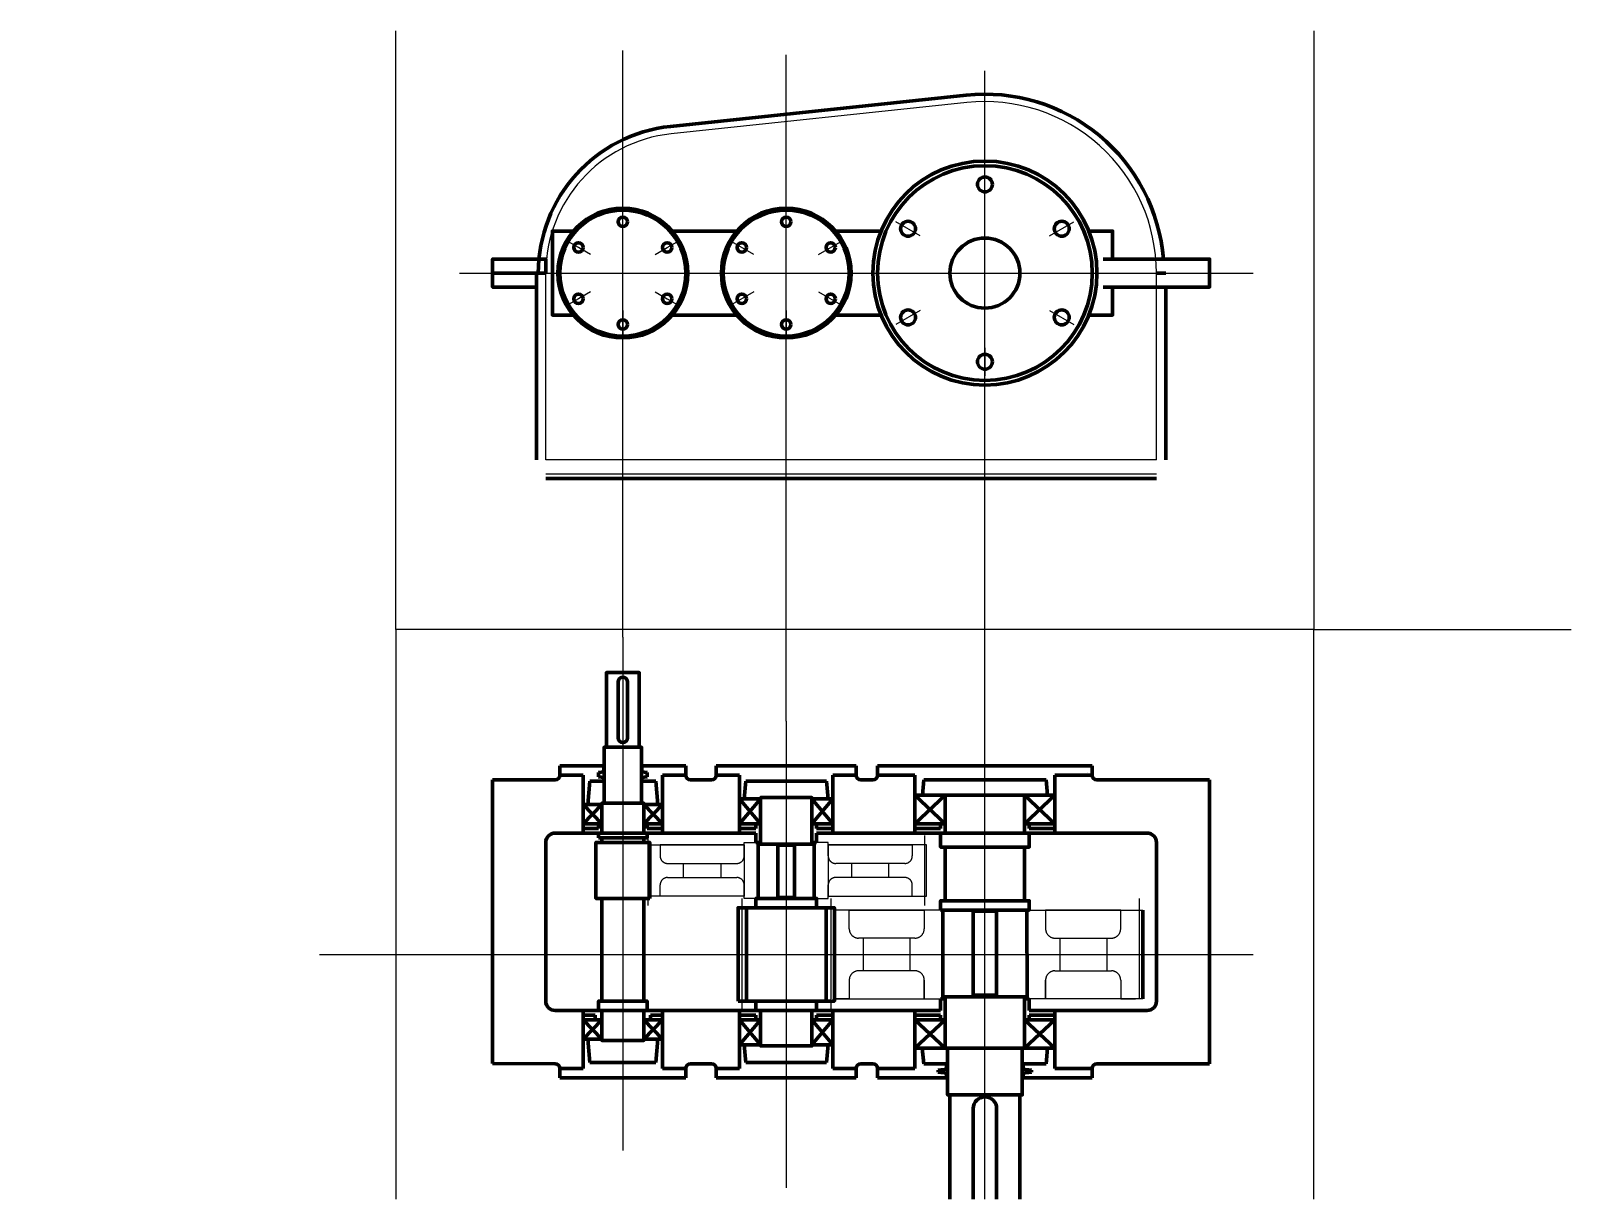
# Paper-space layout '布局1' of a CAD drawing. Header units: millimetres. Extents: x 26 to 231, y 20 to 176.
# The model-space entities are those that its viewports show. They can reach past a viewport. Long polylines and large blocks are cut down to what shows.
import ezdxf

# ---------------------------------------------------------------- set-up
doc = ezdxf.new("R2010")
doc.units = ezdxf.units.MM
doc.linetypes.add('ACAD_ISO02W100', pattern=[15, 12, -3])
doc.linetypes.add('ACAD_ISO04W100', pattern=[30, 24, -3, 0, -3])
for name, color, linetype in [('center line', 7, 'ACAD_ISO04W100'), ('hint', 7, 'ACAD_ISO02W100'), ('ref layer', 7, 'Continuous')]:
    doc.layers.add(name, color=color, linetype=linetype)
doc.layers.add('keep out', color=6, linetype='Continuous', lineweight=25)
doc.layers.add('outline', color=7, linetype='Continuous', lineweight=70)
doc.layers.get('ref layer').off()

# ---------------------------------------------------------------- blocks, each defined once
blk = doc.blocks.new('*U19')
at = {"layer": 'center line'}
for p, q in [((0, 15), (0, 0)), ((0, 0), (0, -15))]:
    blk.add_line(p, q, dxfattribs=at)
at = {"layer": 'outline'}
blk.add_circle((0, 0), 5, dxfattribs=at)
blk = doc.blocks.new('*U20')
at = {"layer": 'center line', "color": 0, "linetype": 'ByBlock', "lineweight": -2, "transparency": 16777216}
for p, rotation in [((-175, 785), 180), ((-222.6, 757.5), 240), ((-127.4, 757.5), 120), ((-222.6, 702.5), 299.9999999999999), ((-127.4, 702.5), 59.99999999999997)]:
    blk.add_blockref('*U19', p, dxfattribs=dict(at, rotation=rotation))
blk.add_blockref('*U19', (-175, 675), dxfattribs=at)
blk = doc.blocks.new('*U21')
at = {"layer": 'center line'}
blk.add_line((0, 15), (0, -15), dxfattribs=at)
at = {"layer": 'outline'}
blk.add_circle((0, 0), 5, dxfattribs=at)
blk = doc.blocks.new('*U22')
at = {"layer": 'center line', "color": 0, "linetype": 'ByBlock', "lineweight": -2, "transparency": 16777216}
for p, rotation in [((0, 785), 180), ((-47.6, 757.5), 240), ((47.6, 757.5), 120), ((-47.6, 702.5), 299.9999999999999), ((47.6, 702.5), 59.99999999999997)]:
    blk.add_blockref('*U21', p, dxfattribs=dict(at, rotation=rotation))
blk.add_blockref('*U21', (0, 675), dxfattribs=at)
blk = doc.blocks.new('*U23')
at = {"layer": 'center line'}
blk.add_line((0, 15), (0, -15), dxfattribs=at)
at = {"layer": 'outline'}
blk.add_circle((0, 0), 8, dxfattribs=at)
blk = doc.blocks.new('*U24')
at = {"layer": 'center line', "color": 0, "linetype": 'ByBlock', "lineweight": -2, "transparency": 16777216}
for p, rotation in [((212.8, 825), 180), ((130.5, 777.5), 240), ((295.1, 777.5), 120), ((130.5, 682.5), 299.9999999999999), ((295.1, 682.5), 59.99999999999997)]:
    blk.add_blockref('*U23', p, dxfattribs=dict(at, rotation=rotation))
blk.add_blockref('*U23', (212.8, 635), dxfattribs=at)

msp = doc.modelspace()

# ---------------------------------------------------------------- linework, layer by layer
at = {"layer": 'center line'}
for p, q in [((-175, 340), (-175, 968.3)), ((0, 250), (0, 964)), ((212.8, 280), (212.8, 946.8)), ((-350, 730), (500, 730)), ((-175, 340), (-175, -210)), ((212.8, -270), (212.8, 280)), ((0, 250), (0, 0)), ((-148.1, 127.5), (-148.1, 62.5)), ((148.1, 127.5), (148.1, 62.5)), ((-148.1, 62.5), (-148.1, 52.5)), ((-47.6, 60), (-47.6, -60)), ((47.6, 60), (47.6, 0)), ((148.1, 62.5), (148.1, 52.5)), ((378.1, 60), (378.1, 0)), ((82.5, 17.5), (82.5, -17.5)), ((132.5, 17.5), (132.5, -17.5)), ((293.2, 17.5), (293.2, -17.5)), ((343.2, 17.5), (343.2, -17.5)), ((-500, 0), (0, 0)), ((0, 0), (500, 0)), ((0, 0), (0, -250)), ((47.6, -50), (47.6, -60))]:
    msp.add_line(p, q, dxfattribs=at)
for points in [[(-146.1, 117.5), (-45, 117.5), (-45, 62.5), (-146.1, 62.5)], [(-45, 105.5), (-45, 120), (-30, 120), (-30, 60), (-45, 60), (-45, 74.5)], [(45, 105.5), (45, 120), (30, 120), (30, 60), (45, 60), (45, 74.5)], [(-110, 82.5), (-110, 97.5), (-70, 97.5), (-70, 82.5)], [(110, 82.5), (110, 97.5), (70, 97.5), (70, 82.5)], [(47.6, 47.5), (47.5, 47.5)], [(51.6, -47.5), (168, -47.5), (167.8, 47.5), (51.6, 47.5)], [(147.8, -27.5), (147.8, -47.5), (167.9, -47.5), (167.9, 47.5), (147.8, 47.5), (147.8, 27.5)], [(382.1, -47.5), (257.6, -47.5), (257.8, 47.5), (382.1, 47.5)], [(277.8, -27.5), (277.8, -47.5), (257.7, -47.5), (257.7, 47.5), (277.8, 47.5), (277.8, 27.5)], [(47.6, 0), (47.7, -47.5)], [(378.1, 0), (378, -47.5)], [(47.6, -47.5), (47.5, -47.5)]]:
    msp.add_lwpolyline(points, dxfattribs=at)
for points in [[(-70, 97.5), (-53, 97.5, 0.414214), (-45, 105.5), (-45, 117.5), (-135, 117.5), (-135, 105.5, 0.414214), (-127, 97.5), (-110, 97.5)], [(70, 97.5), (53, 97.5, -0.414214), (45, 105.5), (45, 117.5), (135, 117.5), (135, 105.5, -0.414214), (127, 97.5), (110, 97.5)], [(67.5, -47.5), (147.8, -47.5), (147.8, -27.5, 0.414214), (137.8, -17.5), (77.5, -17.5, 0.414214), (67.5, -27.5), (67.5, -47.5), (51.6, -47.5)], [(358.2, -47.5), (277.8, -47.5), (277.8, -27.5, -0.414214), (287.8, -17.5), (348.2, -17.5, -0.414214), (358.2, -27.5), (358.2, -47.5), (374.1, -47.5)]]:
    msp.add_lwpolyline(points, format="xyb", dxfattribs=at)
msp.add_lwpolyline([(45, 62.5), (150.1, 62.5), (150.1, 117.5), (45, 117.5)], close=True, dxfattribs=at)
for points in [[(-45, 62.5), (-135, 62.5), (-135, 74.5, -0.414214), (-127, 82.5), (-53, 82.5, -0.414214), (-45, 74.5)], [(45, 62.5), (135, 62.5), (135, 74.5, 0.414214), (127, 82.5), (53, 82.5, 0.414214), (45, 74.5)], [(67.5, 47.5), (147.8, 47.5), (147.8, 27.5, -0.414216), (137.8, 17.5), (77.5, 17.5, -0.414214), (67.5, 27.5)], [(358.2, 47.5), (277.8, 47.5), (277.8, 27.5, 0.414216), (287.8, 17.5), (348.2, 17.5, 0.414214), (358.2, 27.5)]]:
    msp.add_lwpolyline(points, format="xyb", close=True, dxfattribs=at)
at = {"layer": 'hint'}
for p, q in [((193.5, 912.7), (-123.3, 879.2)), ((-257.5, 530), (-257.5, 730)), ((396.5, 530), (396.5, 730)), ((396.5, 530), (-257.5, 530)), ((-257.5, 515), (396.5, 515))]:
    msp.add_line(p, q, dxfattribs=at)
for centre, radius, start, end in [((212.8, 730), 183.7, 0, 96.0355), ((-107.5, 730), 150, 96.0355, 180)]:
    msp.add_arc(centre, radius, start, end, dxfattribs=at)
at = {"layer": 'keep out'}
for p, q in [((-418.1, 348.2), (-418.1, 1071.2)), ((565.1, 1071.2), (565.1, 348.2)), ((565.1, 348.2), (-418.1, 348.2)), ((-418.1, 348.2), (-418.1, -374.9)), ((565.1, -374.9), (565.1, 348.2)), ((565.1, 348.2), (1548.3, 348.2))]:
    msp.add_line(p, q, dxfattribs=at)
at = {"layer": 'outline'}
for p, q in [((-124.1, 887.1), (192.7, 920.6)), ((-267.5, 530), (-267.5, 730)), ((406.5, 530), (406.5, 715)), ((-257.5, 510), (396.5, 510)), ((-242.5, 192), (-242.5, 202)), ((-242.5, 202), (-195, 202)), ((-195.5, 195.7), (-195.5, 202)), ((-195, 205), (-195, 203)), ((-195, 199.8), (-195, 197.8)), ((-107.5, 202), (-155, 202)), ((-154.5, 195.7), (-154.5, 202)), ((-107.5, 192), (-107.5, 202)), ((-75, 192), (-75, 202)), ((-75, 202), (0, 202)), ((75, 202), (0, 202)), ((75, 192), (75, 202)), ((97.8, 192), (97.8, 202)), ((97.8, 202), (212.8, 202)), ((327.8, 202), (212.8, 202)), ((327.8, 192), (327.8, 202)), ((-247.5, 187), (-314.6, 187)), ((-314.6, 187), (-314.6, -116.7)), ((-217.5, 192), (-242.5, 192)), ((-212.5, 160.7), (-210.2, 185.8)), ((-210.2, 185.8), (-195, 185.7)), ((-201, 195.1), (-195, 195.7)), ((-201, 190.3), (-201, 195.1)), ((-201, 190.3), (-195, 189.7)), ((-195.5, 185.7), (-195.5, 189.8)), ((-195, 188.7), (-195, 193.7)), ((-195, 188.7), (-195, 192.7)), ((-149, 195.1), (-155, 195.7)), ((-149, 190.3), (-155, 189.7)), ((-139.8, 185.8), (-155, 185.7)), ((-154.5, 185.7), (-154.5, 189.8)), ((-149, 190.3), (-149, 195.1)), ((-137.5, 160.7), (-139.8, 185.8)), ((-132.5, 192), (-107.5, 192)), ((-80, 187), (-102.5, 187)), ((-50, 192), (-75, 192)), ((-45, 166.8), (-43.3, 185.8)), ((-43.3, 185.8), (0, 185.7)), ((43.3, 185.8), (0, 185.7)), ((45, 166.8), (43.3, 185.8)), ((50, 192), (75, 192)), ((92.8, 187), (80, 187)), ((137.8, 192), (97.8, 192)), ((145.8, 170.5), (147.3, 187)), ((147.3, 187), (212.8, 187)), ((278.4, 187), (212.8, 187)), ((279.8, 170.5), (278.4, 187)), ((287.8, 192), (327.8, 192)), ((322.8, 195), (322.8, 195)), ((332.8, 187), (453.5, 187)), ((453.5, -117), (453.5, 187)), ((-50, 140), (-50, 166.8)), ((-50, 166.8), (-27.5, 166.8)), ((-27.5, 166.8), (-50, 140)), ((-27.5, 140), (-50, 166.8)), ((-50, 166.8), (-45, 166.8)), ((50, 166.8), (27.5, 166.8)), ((27.5, 166.8), (50, 140)), ((27.5, 140), (50, 166.8)), ((50, 140), (50, 166.8)), ((137.8, 140), (137.8, 170.5)), ((137.8, 170.5), (170.3, 170.5)), ((170.3, 170.5), (137.8, 140)), ((170.3, 140), (137.8, 170.5)), ((137.8, 170.5), (145.8, 170.5)), ((287.8, 170.5), (255.3, 170.5)), ((255.3, 170.5), (287.8, 140)), ((255.3, 140), (287.8, 170.5)), ((287.8, 140), (287.8, 170.5)), ((-217.5, 140), (-217.5, 160.7)), ((-217.5, 160.7), (-197.5, 160.7)), ((-197.5, 160.7), (-217.5, 140)), ((-217.5, 160.7), (-197.5, 140)), ((-217.5, 160.7), (-212.5, 160.7)), ((-132.5, 160.7), (-152.5, 160.7)), ((-152.5, 160.7), (-132.5, 140)), ((-132.5, 160.7), (-152.5, 140)), ((-132.5, 140), (-132.5, 160.7)), ((-201, 140), (-217.5, 140)), ((-217.5, 130), (-217.5, 135)), ((-217.5, 135), (-201, 135)), ((-201, 135), (-201, 140)), ((-201, 140), (-197.5, 140)), ((-149, 140), (-152.5, 140)), ((-149, 135), (-149, 140)), ((-149, 140), (-132.5, 140)), ((-132.5, 135), (-149, 135)), ((-132.5, 130), (-132.5, 135)), ((-27.5, 140), (-50, 140)), ((-50, 130), (-50, 135)), ((-50, 135), (-32.5, 135)), ((-32.5, 135), (-32.5, 140)), ((32.5, 140), (27.5, 140)), ((27.5, 140), (50, 140)), ((32.5, 135), (32.5, 140)), ((50, 135), (32.5, 135)), ((50, 130), (50, 135)), ((170.3, 140), (137.8, 140)), ((137.8, 130), (137.8, 135)), ((137.8, 135), (165.3, 135)), ((165.3, 135), (165.3, 140)), ((165.3, 140), (170.3, 140)), ((255.3, 140), (287.8, 140)), ((260.3, 135), (260.3, 140)), ((287.8, 135), (260.3, 135)), ((287.8, 130), (287.8, 135)), ((-197.5, 130), (-217.5, 130)), ((-197.5, 130), (-155, 130)), ((-152.5, 130), (-132.5, 130)), ((-32.5, 130), (-50, 130)), ((-32.5, 120), (-32.5, 130)), ((-27.5, 120), (-32.5, 120)), ((27.5, 120), (32.5, 120)), ((32.5, 120), (32.5, 130)), ((32.5, 130), (50, 130)), ((170.3, 130), (137.8, 130)), ((255.3, 130), (287.8, 130)), ((-42.6, 50), (-42.6, -50)), ((42.6, 50), (42.6, -50)), ((382.1, 47.5), (382.1, -47.5)), ((165.3, -60), (165.3, -47.5)), ((165.3, -47.5), (170.3, -47.5)), ((260.3, -47.5), (255.3, -47.5)), ((260.3, -60), (260.3, -47.5)), ((-197.5, -60), (-217.5, -60)), ((-217.5, -60), (-217.5, -65)), ((-217.5, -65), (-204.5, -65)), ((-204.5, -65), (-204.5, -70)), ((-152.5, -60), (-132.5, -60)), ((-132.5, -65), (-145.5, -65)), ((-145.5, -65), (-145.5, -70)), ((-132.5, -60), (-132.5, -65)), ((-27.5, -60), (-50, -60)), ((-50, -60), (-50, -65)), ((-50, -65), (-32.5, -65)), ((-32.5, -65), (-32.5, -70)), ((27.5, -60), (50, -60)), ((50, -65), (32.5, -65)), ((32.5, -65), (32.5, -70)), ((50, -60), (50, -65)), ((137.8, -65), (137.8, -60)), ((137.8, -60), (165.3, -60)), ((165.3, -65), (137.8, -65)), ((165.3, -70), (165.3, -65)), ((287.8, -60), (260.3, -60)), ((260.3, -70), (260.3, -65)), ((260.3, -65), (287.8, -65)), ((287.8, -65), (287.8, -60)), ((-204.5, -70), (-217.5, -70)), ((-217.5, -70), (-217.5, -90.8)), ((-197.5, -90.8), (-217.5, -70)), ((-197.5, -70), (-217.5, -90.8)), ((-204.5, -70), (-197.5, -70)), ((-145.5, -70), (-152.5, -70)), ((-152.5, -90.8), (-132.5, -70)), ((-152.5, -70), (-132.5, -90.8)), ((-145.5, -70), (-132.5, -70)), ((-132.5, -70), (-132.5, -90.8)), ((-27.5, -70), (-50, -70)), ((-50, -70), (-50, -96.8)), ((-27.5, -96.8), (-50, -70)), ((-50, -96.8), (-27.5, -70)), ((32.5, -70), (27.5, -70)), ((27.5, -70), (50, -70)), ((27.5, -96.8), (50, -70)), ((50, -96.8), (27.5, -70)), ((50, -70), (50, -96.8)), ((137.8, -100.5), (137.8, -70)), ((137.8, -70), (170.3, -70)), ((170.3, -70), (137.8, -100.5)), ((137.8, -70), (170.3, -100.5)), ((170.3, -70), (165.3, -70)), ((287.8, -70), (255.3, -70)), ((255.3, -70), (287.8, -100.5)), ((287.8, -70), (255.3, -100.5)), ((287.8, -100.5), (287.8, -70)), ((-217.5, -90.8), (-197.5, -90.8)), ((-217.5, -90.8), (-212.5, -90.8)), ((-212.5, -90.8), (-210.2, -115.8)), ((-132.5, -90.8), (-152.5, -90.8)), ((-137.5, -90.8), (-139.8, -115.8)), ((-50, -96.8), (-27.5, -96.8)), ((-50, -96.8), (-45, -96.8)), ((-45.2, -96.8), (-43.3, -115.8)), ((50, -96.8), (27.5, -96.8)), ((45, -96.8), (43.3, -115.8)), ((170.3, -100.5), (137.8, -100.5)), ((137.8, -100.5), (145.8, -100.5)), ((145.6, -100.5), (147.3, -117)), ((255.3, -100.5), (287.8, -100.5)), ((279.8, -100.5), (278.4, -117)), ((-247.5, -117), (-314.6, -116.7)), ((-217.5, -122), (-242.5, -122)), ((-242.5, -122), (-242.5, -132)), ((-210.2, -115.8), (-175, -115.8)), ((-139.8, -115.8), (-175, -115.8)), ((-132.5, -122), (-107.5, -122)), ((-107.5, -122), (-107.5, -132)), ((-80, -117), (-102.5, -117)), ((-50, -122), (-75, -122)), ((-75, -122), (-75, -132)), ((-43.3, -115.8), (0, -115.8)), ((43.3, -115.8), (0, -115.8)), ((50, -122), (75, -122)), ((75, -122), (75, -132)), ((92.8, -117), (80, -117)), ((137.8, -122), (97.8, -122)), ((97.8, -122), (97.8, -132)), ((147.3, -117), (172.8, -117)), ((162.8, -124), (172.8, -122.8)), ((162.8, -126), (162.8, -124)), ((162.8, -126), (172.8, -127.2)), ((171.8, -122.9), (171.8, -117)), ((171.8, -132), (171.8, -127.1)), ((172.8, -135), (172.8, -130)), ((278.4, -117), (252.8, -117)), ((262.8, -124), (252.8, -122.8)), ((262.8, -126), (252.8, -127.2)), ((253.8, -122.9), (253.8, -117)), ((253.8, -132), (253.9, -127.1)), ((262.8, -126), (262.8, -124)), ((287.8, -122), (327.8, -122)), ((327.8, -122), (327.8, -132)), ((332.8, -117), (453.5, -117)), ((-242.5, -132), (-175, -132)), ((-107.5, -132), (-175, -132)), ((-75, -132), (0, -132)), ((75, -132), (0, -132)), ((97.8, -132), (172.8, -132)), ((327.8, -132), (252.8, -132))]:
    msp.add_line(p, q, dxfattribs=at)
at = {"layer": 'outline', "extrusion": (0, 0, -1)}
for p, q in [((-217.5, 130), (-217.5, 192)), ((-132.5, 192), (-132.5, 160.7)), ((-50, 130), (-50, 192)), ((50, 192), (50, 130)), ((137.8, 130), (137.8, 192)), ((287.8, 192), (287.8, 130)), ((-132.5, 160.7), (-132.5, 130)), ((-257.5, -50), (-257.5, 120)), ((-247.5, 130), (-217.5, 130)), ((-132.5, 130), (-50, 130)), ((50, 130), (137.8, 130)), ((287.8, 130), (386.5, 130)), ((396.5, 120), (396.5, -50)), ((-217.5, -60), (-247.5, -60)), ((-217.5, -122), (-217.5, -62)), ((-50, -60), (-132.5, -60)), ((-132.5, -60), (-132.5, -122)), ((-50, -122), (-50, -60)), ((137.8, -60), (50, -60)), ((50, -60), (50, -122)), ((137.8, -122), (137.8, -60)), ((386.5, -60), (287.8, -60)), ((287.8, -60), (287.8, -122))]:
    msp.add_line(p, q, dxfattribs=at)
at = {"layer": 'outline'}
for points in [[(-228, 775), (-250.5, 775), (-250.5, 685), (-228, 685)], [(-53, 775), (-122, 775)], [(101.6, 775), (53, 775)], [(349.5, 745), (349.5, 775), (324.1, 775)], [(453.5, 730), (453.5, 745), (339.5, 745)], [(453.5, 730), (453.5, 730), (453.5, 715), (339.5, 715)], [(396.5, 730), (406.5, 730)], [(324.1, 685), (349.5, 685), (349.5, 715)], [(-122, 685), (-53, 685)], [(53, 685), (101.6, 685)], [(-180, 292), (-180, 232)], [(-170, 232), (-170, 292)], [(27.5, 118), (27.5, 168), (-27.5, 168), (-27.5, 118)], [(255.3, 130), (255.3, 170.5), (170.3, 170.5), (170.3, 130)], [(-197.5, 130), (-197.5, 162), (-152.5, 162), (-152.5, 130)], [(-197.5, 120), (-197.5, 125)], [(-152.5, 125), (-152.5, 120)], [(170.3, 115), (170.3, 57.5)], [(255.3, 57.5), (255.3, 115)], [(-197.5, -50), (-197.5, 60)], [(-152.5, 60), (-152.5, -50)], [(32.5, 50), (32.5, 60), (-32.5, 60), (-32.5, 50)], [(170.3, 47.5), (170.3, 47.5)], [(255.3, 47.5), (255.3, 47.5)], [(170.3, -45), (170.3, -100.5), (255.3, -100.5), (255.3, -45)], [(-152.5, -60), (-152.5, -92), (-197.5, -92), (-197.5, -60)], [(-32.5, -50), (-32.5, -60), (32.5, -60), (32.5, -50)], [(-27.5, -60), (-27.5, -98), (27.5, -98), (27.5, -60)], [(200.3, -165), (200.3, -165), (200.3, -292.5), (225.3, -292.5), (225.3, -165)]]:
    msp.add_lwpolyline(points, dxfattribs=at)
for points in [[(-257.5, 730), (-314.5, 730), (-314.5, 745), (-257.5, 745)], [(-267.5, 730), (-314.5, 730), (-314.5, 715), (-267.5, 715)], [(-192.5, 222), (-157.5, 222), (-157.5, 302), (-192.5, 302)], [(-195, 162), (-155, 162), (-155, 222), (-195, 222)], [(-146.1, 60), (-203.9, 60), (-203.9, 120), (-146.1, 120)], [(-201, 125), (-149, 125), (-149, 130), (-201, 130)], [(-30, 60), (30, 60), (30, 118), (-30, 118)], [(-9, 61), (9, 61), (9, 117), (-9, 117)], [(165.3, 130), (260.3, 130), (260.3, 115), (165.3, 115)], [(-51.6, -50), (51.6, -50), (51.6, 50), (-51.6, 50)], [(165.3, 47.5), (260.3, 47.5), (260.3, 57.5), (165.3, 57.5)], [(167.8, 47.5), (257.8, 47.5), (257.9, -45.5), (167.9, -45.5)], [(200.3, -43.5), (225.3, -43.5), (225.3, 46.5), (200.3, 46.5)], [(-201, -60), (-149, -60), (-149, -50), (-201, -50)], [(172.8, -100.5), (252.8, -100.5), (252.8, -150.5), (172.8, -150.5)], [(175.3, -150.5), (250.3, -150.5), (250.3, -292.5), (175.3, -292.5)]]:
    msp.add_lwpolyline(points, close=True, dxfattribs=at)
for centre, radius in [((212.8, 730), 120), ((212.8, 730), 115), ((-175, 730), 69.5), ((-175, 730), 67.5), ((0, 730), 69.5), ((0, 730), 67.5), ((212.8, 730), 37.5)]:
    msp.add_circle(centre, radius, dxfattribs=at)
for centre, radius, start, end in [((212.8, 730), 191.7, 4.4883, 96.0355), ((-107.5, 730), 158, 96.0355, 180), ((-175, 292), 5, 0, 180), ((-175, 232), 5, 180, 0), ((-247.5, 192), 5, 270, 0), ((-102.5, 192), 5, 180, 270), ((-80, 192), 5, 270, 0), ((80, 192), 5, 180, 270), ((92.8, 192), 5, 270, 0), ((332.8, 192), 5, 180, 270), ((-247.5, 120), 10, 90, 180), ((386.5, 120), 10, 360, 90), ((-247.5, -50), 10, 180, 270), ((386.5, -50), 10, 270, 360), ((-247.5, -122), 5, 360, 90), ((-102.5, -122), 5, 90, 180), ((-80, -122), 5, 0, 90), ((80, -122), 5, 90, 180), ((92.8, -122), 5, 0, 90), ((332.8, -122), 5, 90, 180), ((212.8, -165), 12.5, 0, 180)]:
    msp.add_arc(centre, radius, start, end, dxfattribs=at)

# ---------------------------------------------------------------- block references
at = {"layer": 'center line'}
for name in ['*U24', '*U20', '*U22']:
    msp.add_blockref(name, (0, 0), dxfattribs=at)

psp = doc.layouts.new('布局1')

# ---------------------------------------------------------------- viewports
at = {"layer": 'ref layer'}
psp.add_viewport(center=(128.5, 97.5), size=(205.6, 156), view_center_point=(15.82, 363.69), view_height=1251.7705, dxfattribs=at)

doc.saveas('drawing.dxf')
